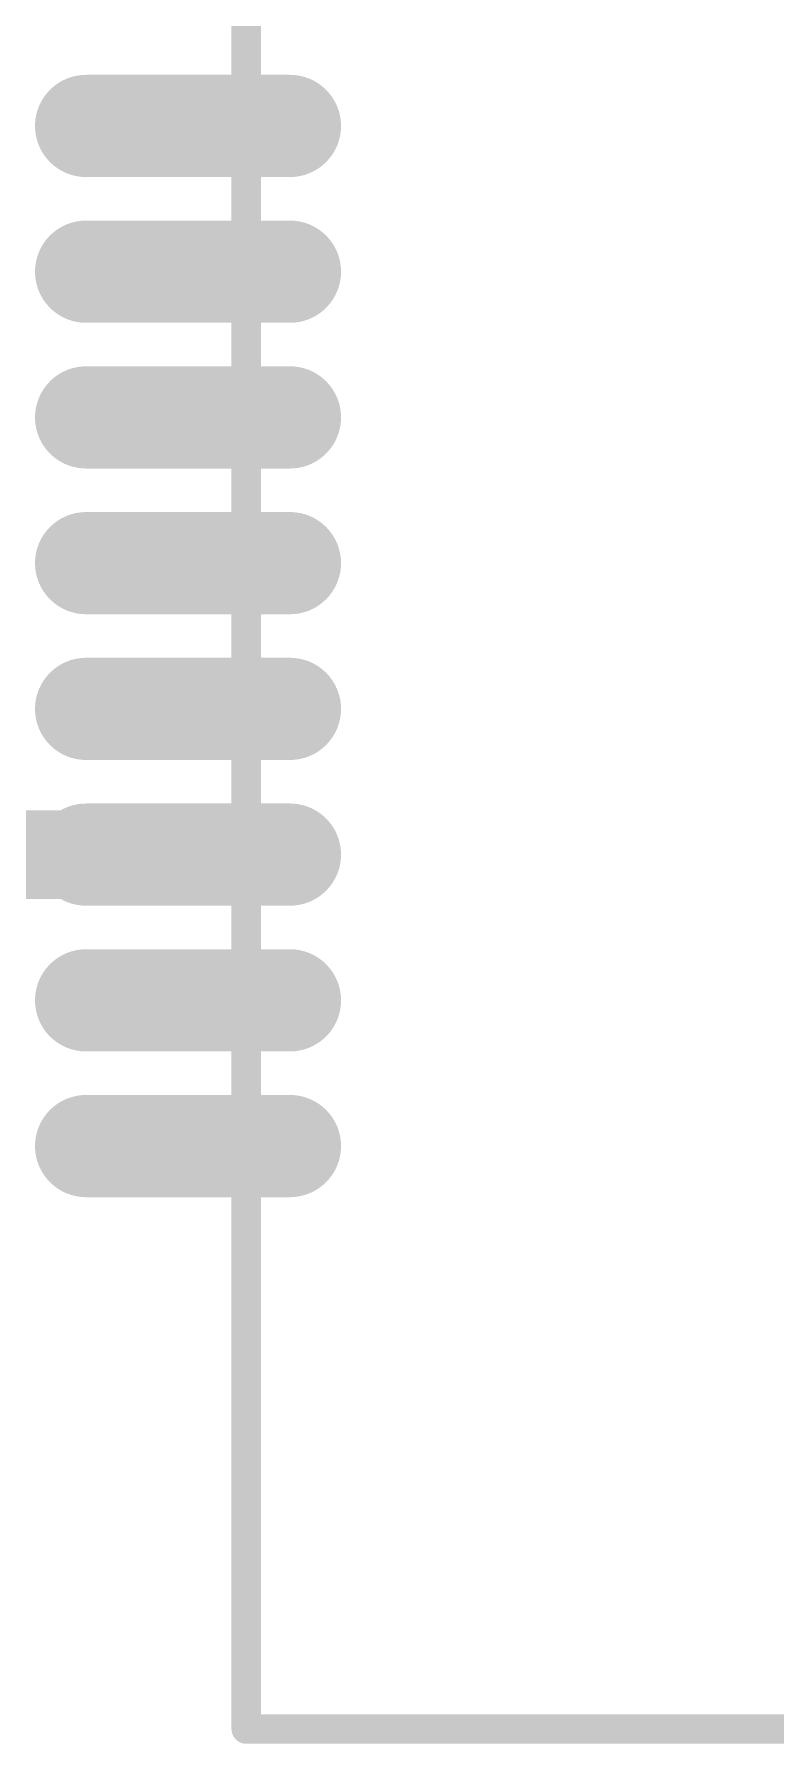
# Model space of a CAD drawing. Extents: x -21.4 to 69.1, y -5.3 to 64.3.
# Drawn here: x 6.74 to 11.83, y 17.74 to 29.47 of the extents above; entities that cross this region are included whole.
import ezdxf

# ---------------------------------------------------------------- set-up
doc = ezdxf.new("R2010")
doc.units = 0
for name, color, linetype in [('1', 12, 'CONTINUOUS'), ('21', 40, 'CONTINUOUS'), ('29', 253, 'CONTINUOUS'), ('51', 253, 'CONTINUOUS')]:
    doc.layers.add(name, color=color, linetype=linetype)

# ---------------------------------------------------------------- blocks, each defined once
blk = doc.blocks.new('RECT320000X96000R100')
at = {"const_width": 0.3}
blk.add_lwpolyline([(0.85, 0), (0.85, 0, 0.4142), (0.7, 0.15), (-0.7, 0.15, 0.4142), (-0.85, 0), (-0.85, 0, 0.4142), (-0.7, -0.15), (0.7, -0.15, 0.4142)], format="xyb", close=True, dxfattribs=at)
blk.add_solid([(-0.7254, -0.0254), (0.7254, -0.0254), (-0.7254, 0.0254), (0.7254, 0.0254)])
blk = doc.blocks.new('RECT336256X112256R100')
at = {"const_width": 0.3508}
blk.add_lwpolyline([(0.8754, 0), (0.8754, 0, 0.4142), (0.7, 0.1754), (-0.7, 0.1754, 0.4142), (-0.8754, 0), (-0.8754, 0, 0.4142), (-0.7, -0.1754), (0.7, -0.1754, 0.4142)], format="xyb", close=True, dxfattribs=at)
blk.add_solid([(-0.7254, -0.0254), (0.7254, -0.0254), (-0.7254, 0.0254), (0.7254, 0.0254)])

msp = doc.modelspace()

# ---------------------------------------------------------------- linework, layer by layer
at = {"layer": '1', "const_width": 0.6096}
msp.add_lwpolyline([(7.793, 23.845), (6.254, 23.845)], dxfattribs=at)
at = {"layer": '1', "const_width": 0.3048}
msp.add_lwpolyline([(7.793, 23.6926, 1), (7.793, 23.9974)], format="xyb", dxfattribs=at)
at = {"layer": '21', "const_width": 0.2032}
for points in [[(8.193, 20.845), (8.193, 17.845)], [(8.193, 17.845), (11.193, 17.845)]]:
    msp.add_lwpolyline(points, dxfattribs=at)
at = {"layer": '21', "const_width": 0.1016}
for points in [[(8.2438, 20.845, 1), (8.1422, 20.845)], [(8.193, 17.8958, 1), (8.193, 17.7942)], [(8.1422, 17.845, 1), (8.2438, 17.845)], [(11.193, 17.7942, 1), (11.193, 17.8958)]]:
    msp.add_lwpolyline(points, format="xyb", dxfattribs=at)
at = {"layer": '51', "const_width": 0.2032}
for points in [[(8.193, 41.845), (8.193, 17.845)], [(8.193, 17.845), (32.193, 17.845)]]:
    msp.add_lwpolyline(points, dxfattribs=at)
at = {"layer": '51', "const_width": 0.1016}
for points in [[(8.193, 17.8958, 1), (8.193, 17.7942)], [(8.1422, 17.845, 1), (8.2438, 17.845)]]:
    msp.add_lwpolyline(points, format="xyb", dxfattribs=at)

# ---------------------------------------------------------------- block references
at = {"layer": '1'}
for p in [(7.793, 28.845), (7.793, 27.845), (7.793, 26.845), (7.793, 25.845), (7.793, 24.845), (7.793, 23.845), (7.793, 22.845), (7.793, 21.845)]:
    msp.add_blockref('RECT320000X96000R100', p, dxfattribs=at)
at = {"layer": '29'}
for p in [(7.793, 28.845), (7.793, 27.845), (7.793, 26.845), (7.793, 25.845), (7.793, 24.845), (7.793, 23.845), (7.793, 22.845), (7.793, 21.845)]:
    msp.add_blockref('RECT336256X112256R100', p, dxfattribs=at)

doc.saveas('drawing.dxf')
